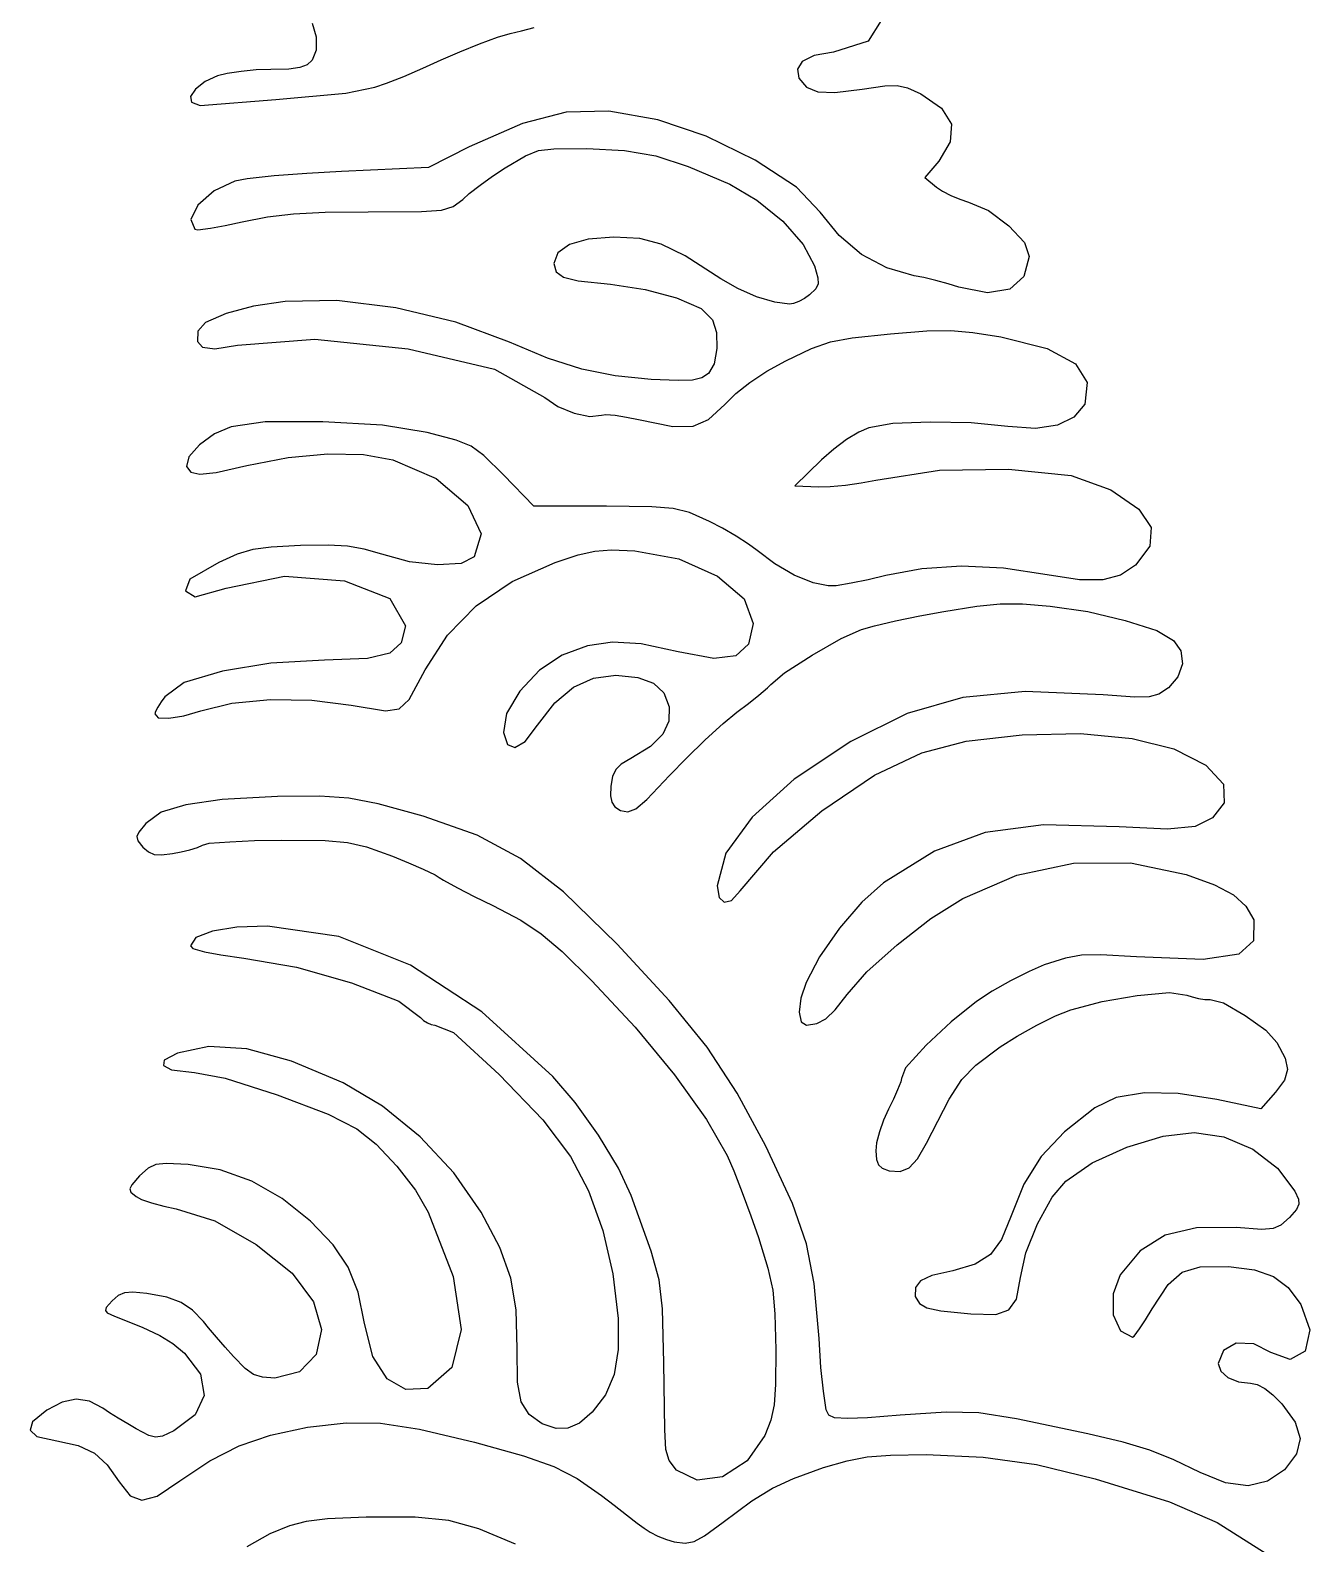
# Model space of a CAD drawing. Extents: x -744 to 286, y -828 to 175.
# Drawn here: x 34.9 to 285.1, y -355.1 to -59.1 of the extents above; entities that cross this region are included whole.
import ezdxf

# ---------------------------------------------------------------- set-up
doc = ezdxf.new("R2010")
doc.units = 0
doc.layers.get('0').update_dxf_attribs({"linetype": 'CONTINUOUS'})

msp = doc.modelspace()

# ---------------------------------------------------------------- linework, layer by layer
for p, q in [((90.03, -57.72), (90.79, -60.41)), ((130.96, -59.22), (133.46, -58.59)), ((201.32, -57.22), (198.73, -61.29)), ((90.79, -60.41), (90.82, -63.03)), ((118.87, -63.32), (122.73, -61.77)), ((122.73, -61.77), (126.26, -60.48)), ((126.26, -60.48), (128.75, -59.76)), ((128.75, -59.76), (130.96, -59.22)), ((198.73, -61.29), (191.95, -63.4)), ((90.03, -64.99), (89.02, -65.88)), ((90.82, -63.03), (90.03, -64.99)), ((111.67, -66.55), (115.25, -64.93)), ((115.25, -64.93), (118.87, -63.32)), ((188.2, -64.09), (185.85, -65.21)), ((191.95, -63.4), (188.2, -64.09)), ((73.4, -67.58), (71.53, -68.07)), ((76.1, -67.17), (73.4, -67.58)), ((79.09, -66.89), (76.1, -67.17)), ((81.94, -66.8), (79.09, -66.89)), ((85.44, -66.72), (81.94, -66.8)), ((87.6, -66.43), (85.44, -66.72)), ((89.02, -65.88), (87.6, -66.43)), ((107.93, -68.14), (111.67, -66.55)), ((185.85, -65.21), (184.91, -66.72)), ((184.91, -66.72), (185.17, -68.52)), ((67.18, -70.65), (66.22, -72.1)), ((69.09, -69.18), (67.18, -70.65)), ((71.53, -68.07), (69.09, -69.18)), ((96.58, -71.42), (102.25, -70.28)), ((102.25, -70.28), (104.55, -69.49)), ((104.55, -69.49), (107.93, -68.14)), ((185.17, -68.52), (186.73, -70.28)), ((186.73, -70.28), (188.92, -71.19)), ((192.25, -71.31), (197.59, -70.64)), ((197.59, -70.64), (202.01, -70.01)), ((202.01, -70.01), (204.42, -69.96)), ((204.42, -69.96), (206.43, -70.41)), ((206.43, -70.41), (209.05, -71.57)), ((66.22, -72.1), (66.44, -73.19)), ((66.44, -73.19), (68.12, -73.82)), ((68.12, -73.82), (82.89, -72.67)), ((82.89, -72.67), (96.58, -71.42)), ((188.92, -71.19), (192.25, -71.31)), ((209.05, -71.57), (213.11, -74.34)), ((139.69, -75.12), (131.15, -77.33)), ((148.01, -74.94), (139.69, -75.12)), ((157.64, -76.65), (148.01, -74.94)), ((167.07, -79.81), (157.64, -76.65)), ((213.11, -74.34), (215.03, -77.46)), ((131.15, -77.33), (120.75, -81.93)), ((176.63, -84.5), (167.07, -79.81)), ((215.03, -77.46), (214.83, -80.92)), ((120.75, -81.93), (112.75, -85.99)), ((131.71, -83.66), (134.26, -82.67)), ((134.26, -82.67), (137.27, -82.29)), ((137.27, -82.29), (143.75, -82.26)), ((143.75, -82.26), (151.11, -82.64)), ((151.11, -82.64), (157.23, -83.7)), ((214.83, -80.92), (212.56, -84.73)), ((127.75, -86.03), (131.71, -83.66)), ((157.23, -83.7), (163.57, -85.74)), ((163.57, -85.74), (171.73, -89.25)), ((184.75, -89.79), (176.63, -84.5)), ((212.56, -84.73), (209.86, -87.93)), ((74.88, -88.66), (70.86, -90.52)), ((77.28, -88.16), (74.88, -88.66)), ((82.61, -87.61), (77.28, -88.16)), ((88.96, -87.11), (82.61, -87.61)), ((95.75, -86.74), (88.96, -87.11)), ((112.75, -85.99), (95.75, -86.74)), ((122.85, -89.44), (125.29, -87.67)), ((125.29, -87.67), (127.75, -86.03)), ((209.86, -87.93), (212.15, -89.79)), ((70.86, -90.52), (67.65, -93.35)), ((119.49, -92.25), (120.75, -91.08)), ((120.75, -91.08), (122.85, -89.44)), ((171.73, -89.25), (177.01, -92.32)), ((189.39, -94.67), (184.75, -89.79)), ((212.15, -89.79), (213.31, -90.58)), ((213.31, -90.58), (214.93, -91.42)), ((214.93, -91.42), (216.72, -92.17)), ((67.65, -93.35), (66.26, -96.14)), ((92.58, -94.73), (100.99, -94.63)), ((100.99, -94.63), (111.37, -94.57)), ((111.37, -94.57), (115.33, -94.3)), ((115.33, -94.3), (117.62, -93.62)), ((117.62, -93.62), (119.49, -92.25)), ((177.01, -92.32), (182.04, -96.49)), ((193.12, -99.29), (189.39, -94.67)), ((216.72, -92.17), (218.4, -92.72)), ((218.4, -92.72), (222.31, -94.39)), ((222.31, -94.39), (226.27, -97.34)), ((66.26, -96.14), (67.05, -98.05)), ((70.1, -97.83), (73.01, -97.31)), ((73.01, -97.31), (76.3, -96.59)), ((76.3, -96.59), (81.27, -95.64)), ((81.27, -95.64), (86.39, -95.05)), ((86.39, -95.05), (92.58, -94.73)), ((182.04, -96.49), (186.07, -101.03)), ((226.27, -97.34), (229.34, -100.66)), ((67.05, -98.05), (67.66, -98.18)), ((67.66, -98.18), (70.1, -97.83)), ((144.02, -99.98), (140.33, -101.04)), ((149.03, -99.57), (144.02, -99.98)), ((154.07, -99.85), (149.03, -99.57)), ((158.27, -100.93), (154.07, -99.85)), ((197.47, -102.95), (193.12, -99.29)), ((138.07, -102.65), (137.25, -104.73)), ((140.33, -101.04), (138.07, -102.65)), ((162.95, -103.24), (158.27, -100.93)), ((169.97, -107.73), (162.95, -103.24)), ((186.07, -101.03), (188.25, -105.17)), ((202.38, -105.57), (197.47, -102.95)), ((230.25, -103.36), (229.24, -107.26)), ((229.34, -100.66), (230.25, -103.36)), ((137.25, -104.73), (137.77, -106.37)), ((137.77, -106.37), (139.15, -107.42)), ((188.25, -105.17), (188.94, -107.51)), ((207.75, -107.12), (202.38, -105.57)), ((139.15, -107.42), (142.02, -108.11)), ((142.02, -108.11), (148.39, -108.79)), ((148.39, -108.79), (155.17, -109.79)), ((173.24, -109.63), (169.97, -107.73)), ((188.99, -108.73), (188.53, -109.68)), ((188.94, -107.51), (188.99, -108.73)), ((209.62, -107.5), (207.75, -107.12)), ((211.97, -108.07), (209.62, -107.5)), ((214.39, -108.72), (211.97, -108.07)), ((216.5, -109.36), (214.39, -108.72)), ((222.12, -110.48), (216.5, -109.36)), ((229.24, -107.26), (226.5, -109.74)), ((84.75, -112.14), (78.57, -113.09)), ((94.82, -111.94), (84.75, -112.14)), ((106.41, -113.39), (94.82, -111.94)), ((155.17, -109.79), (161.3, -111.47)), ((161.3, -111.47), (166.07, -113.55)), ((176.94, -111.22), (173.24, -109.63)), ((180.52, -112.32), (176.94, -111.22)), ((183.39, -112.67), (180.52, -112.32)), ((185.21, -112.14), (184.18, -112.55)), ((186.3, -111.55), (185.21, -112.14)), ((187.28, -110.85), (186.3, -111.55)), ((188.53, -109.68), (187.28, -110.85)), ((226.5, -109.74), (222.12, -110.48)), ((73.19, -114.54), (69.13, -116.24)), ((78.57, -113.09), (73.19, -114.54)), ((118.12, -116.2), (106.41, -113.39)), ((166.07, -113.55), (168.29, -115.75)), ((184.18, -112.55), (183.39, -112.67)), ((67.66, -117.95), (67.56, -119.96)), ((69.13, -116.24), (67.66, -117.95)), ((128.58, -120.14), (118.12, -116.2)), ((168.29, -115.75), (169.09, -118.22)), ((169.09, -118.22), (169.19, -121.36)), ((203.11, -118.47), (210.21, -117.93)), ((210.21, -117.93), (214.93, -117.85)), ((214.93, -117.85), (219.24, -118.2)), ((219.24, -118.2), (224.73, -119.09)), ((67.56, -119.96), (68.57, -121.11)), ((68.57, -121.11), (70.98, -121.4)), ((70.98, -121.4), (75.38, -120.73)), ((75.38, -120.73), (90.53, -119.53)), ((90.53, -119.53), (108.79, -121.39)), ((136.07, -123.26), (128.58, -120.14)), ((187.7, -121.34), (191.4, -120.06)), ((191.4, -120.06), (195.65, -119.26)), ((195.65, -119.26), (203.11, -118.47)), ((224.73, -119.09), (233.78, -121.37)), ((108.79, -121.39), (125.65, -125.38)), ((142.75, -125.39), (136.07, -123.26)), ((169.19, -121.36), (168.67, -124.33)), ((178.93, -125.81), (182.64, -123.75)), ((182.64, -123.75), (187.7, -121.34)), ((233.78, -121.37), (239.32, -124.33)), ((125.65, -125.38), (135.5, -130.91)), ((149.29, -126.73), (142.75, -125.39)), ((156.31, -127.43), (149.29, -126.73)), ((166.23, -127.09), (164.43, -127.52)), ((167.56, -126.23), (166.23, -127.09)), ((168.67, -124.33), (167.56, -126.23)), ((175.63, -127.97), (178.93, -125.81)), ((239.32, -124.33), (241.6, -127.98)), ((161.57, -127.63), (156.31, -127.43)), ((164.43, -127.52), (161.57, -127.63)), ((170.71, -132.29), (172.85, -130.16)), ((172.85, -130.16), (175.63, -127.97)), ((241.6, -127.98), (241.11, -132.22)), ((135.5, -130.91), (138.09, -132.71)), ((138.09, -132.71), (141.24, -134.03)), ((167.53, -135.25), (170.71, -132.29)), ((241.11, -132.22), (239.02, -134.75)), ((80.85, -135.67), (74.14, -136.69)), ((92.11, -135.67), (80.85, -135.67)), ((103.76, -136.37), (92.11, -135.67)), ((141.24, -134.03), (144.31, -134.67)), ((144.31, -134.67), (146.58, -134.38)), ((146.58, -134.38), (147.43, -134.25)), ((147.43, -134.25), (149.27, -134.42)), ((149.27, -134.42), (151.48, -134.76)), ((151.48, -134.76), (153.84, -135.25)), ((153.84, -135.25), (160.56, -136.58)), ((164.51, -136.55), (167.53, -135.25)), ((203.57, -136.04), (198.92, -136.89)), ((210.92, -135.74), (203.57, -136.04)), ((218.91, -135.92), (210.92, -135.74)), ((226.05, -136.63), (218.91, -135.92)), ((239.02, -134.75), (235.8, -136.36)), ((70.92, -138.03), (67.95, -140.16)), ((74.14, -136.69), (70.92, -138.03)), ((112.52, -137.79), (103.76, -136.37)), ((118.19, -139.25), (112.52, -137.79)), ((160.56, -136.58), (164.51, -136.55)), ((196.91, -137.72), (194.54, -139.16)), ((198.92, -136.89), (196.91, -137.72)), ((231.46, -137), (226.05, -136.63)), ((235.8, -136.36), (231.46, -137)), ((67.95, -140.16), (65.87, -142.51)), ((85.33, -142.65), (93.08, -141.94)), ((93.08, -141.94), (100.06, -142.09)), ((121.12, -140.45), (118.19, -139.25)), ((123.62, -142.27), (121.12, -140.45)), ((192.04, -141.01), (189.65, -143.15)), ((194.54, -139.16), (192.04, -141.01)), ((65.87, -142.51), (65.46, -144.44)), ((65.46, -144.44), (66.31, -145.55)), ((71.22, -145.58), (77.25, -144.22)), ((77.25, -144.22), (85.33, -142.65)), ((100.06, -142.09), (105.79, -143.14)), ((105.79, -143.14), (114.24, -146.77)), ((127.45, -146.04), (123.62, -142.27)), ((189.65, -143.15), (184.45, -148.18)), ((212.69, -145.17), (226.22, -144.92)), ((226.22, -144.92), (238.44, -146.16)), ((66.31, -145.55), (68.05, -145.94)), ((68.05, -145.94), (71.22, -145.58)), ((114.24, -146.77), (120.49, -152.04)), ((133.36, -152.17), (127.45, -146.04)), ((194.3, -148.07), (197.42, -147.63)), ((197.42, -147.63), (200.25, -147.08)), ((200.25, -147.08), (212.69, -145.17)), ((238.44, -146.16), (246.25, -148.96)), ((184.45, -148.18), (189.1, -148.38)), ((189.1, -148.38), (191.34, -148.35)), ((191.34, -148.35), (194.3, -148.07)), ((246.25, -148.96), (251.67, -152.77)), ((120.49, -152.04), (123.09, -157.56)), ((147.56, -152.2), (133.36, -152.17)), ((156.46, -152.29), (147.56, -152.2)), ((160.61, -152.63), (156.46, -152.29)), ((163.79, -153.45), (160.61, -152.63)), ((167.75, -155.16), (163.79, -153.45)), ((251.67, -152.77), (254.1, -156.38)), ((170.29, -156.49), (167.75, -155.16)), ((172.95, -158.06), (170.29, -156.49)), ((254.1, -156.38), (253.84, -159.98)), ((93.16, -159.79), (87.73, -159.87)), ((96.95, -160), (93.16, -159.79)), ((123.09, -157.56), (121.68, -162.1)), ((175.36, -159.61), (172.95, -158.06)), ((177.03, -160.88), (175.36, -159.61)), ((75.36, -161.57), (71.73, -163.19)), ((78.4, -160.67), (75.36, -161.57)), ((82, -160.17), (78.4, -160.67)), ((87.73, -159.87), (82, -160.17)), ((100.18, -160.57), (96.95, -160)), ((103.66, -161.6), (100.18, -160.57)), ((109.05, -163.05), (103.66, -161.6)), ((121.68, -162.1), (119.14, -163.37)), ((137.52, -163.18), (142.07, -161.68)), ((142.07, -161.68), (145.3, -160.96)), ((145.3, -160.96), (148.55, -160.75)), ((148.55, -160.75), (153.11, -160.93)), ((153.11, -160.93), (161.72, -162.48)), ((161.72, -162.48), (169.27, -165.85)), ((180.49, -163.47), (177.03, -160.88)), ((253.84, -159.98), (251.03, -163.73)), ((71.73, -163.19), (66.07, -166.45)), ((114.51, -163.64), (109.05, -163.05)), ((119.14, -163.37), (114.51, -163.64)), ((129.1, -166.93), (137.52, -163.18)), ((184.31, -165.65), (180.49, -163.47)), ((187.98, -167.2), (184.31, -165.65)), ((209.28, -164.41), (202.24, -165.73)), ((217.01, -163.94), (209.28, -164.41)), ((225.23, -164.33), (217.01, -163.94)), ((233.75, -165.59), (225.23, -164.33)), ((240.11, -166.56), (233.75, -165.59)), ((248.09, -165.65), (244.63, -166.57)), ((251.03, -163.73), (248.09, -165.65)), ((66.07, -166.45), (65.23, -168.76)), ((67.14, -169.9), (73.21, -168.19)), ((73.21, -168.19), (84.6, -165.89)), ((84.6, -165.89), (96.34, -166.76)), ((96.34, -166.76), (105.22, -170.25)), ((122.1, -171.64), (129.1, -166.93)), ((169.27, -165.85), (174.48, -170.32)), ((190.92, -167.79), (187.98, -167.2)), ((192.52, -167.73), (190.92, -167.79)), ((195.41, -167.26), (192.52, -167.73)), ((198.78, -166.57), (195.41, -167.26)), ((202.24, -165.73), (198.78, -166.57)), ((244.63, -166.57), (240.11, -166.56)), ((65.23, -168.76), (67.14, -169.9)), ((105.22, -170.25), (108.25, -175.61)), ((174.48, -170.32), (176.24, -175.12)), ((219.99, -171.74), (224.61, -171.31)), ((224.61, -171.31), (228.94, -171.31)), ((228.94, -171.31), (234.37, -171.73)), ((116.47, -177.38), (122.1, -171.64)), ((204.14, -174.61), (208.86, -173.62)), ((208.86, -173.62), (213.57, -172.75)), ((213.57, -172.75), (219.99, -171.74)), ((234.37, -171.73), (241.75, -172.81)), ((241.75, -172.81), (249.04, -174.52)), ((249.04, -174.52), (255.23, -176.52)), ((108.25, -175.61), (107.43, -178.88)), ((112.11, -184.17), (116.47, -177.38)), ((176.24, -175.12), (175.34, -179.16)), ((193.51, -178.04), (197.48, -176.32)), ((197.48, -176.32), (200.02, -175.58)), ((200.02, -175.58), (204.14, -174.61)), ((255.23, -176.52), (258.5, -178.46)), ((107.43, -178.88), (105.2, -180.9)), ((143.84, -179.47), (138.92, -181.31)), ((148.76, -178.75), (143.84, -179.47)), ((154.39, -179.13), (148.76, -178.75)), ((161.62, -180.64), (154.39, -179.13)), ((175.34, -179.16), (172.9, -181.43)), ((187.83, -181.29), (193.51, -178.04)), ((258.5, -178.46), (259.9, -180.49)), ((259.9, -180.49), (260.21, -183.01)), ((81.96, -182.87), (72.5, -184.44)), ((92.4, -182.28), (81.96, -182.87)), ((100.81, -181.94), (92.4, -182.28)), ((105.2, -180.9), (100.81, -181.94)), ((138.92, -181.31), (134.48, -184.24)), ((168.55, -181.95), (161.62, -180.64)), ((172.9, -181.43), (168.55, -181.95)), ((182.39, -184.76), (187.83, -181.29)), ((260.21, -183.01), (259.36, -185.57)), ((72.5, -184.44), (64.99, -186.69)), ((108.98, -189.98), (112.11, -184.17)), ((134.48, -184.24), (130.62, -188.34)), ((141.1, -187.57), (145.07, -185.81)), ((145.07, -185.81), (149.42, -185.25)), ((149.42, -185.25), (153.73, -185.65)), ((153.73, -185.65), (156.79, -186.78)), ((179.75, -187.06), (182.39, -184.76)), ((259.36, -185.57), (257.5, -187.71)), ((64.99, -186.69), (61.22, -189.44)), ((130.62, -188.34), (128.01, -192.73)), ((137.46, -190.61), (141.1, -187.57)), ((156.79, -186.78), (158.78, -188.68)), ((158.78, -188.68), (159.86, -191.39)), ((175.33, -190.75), (177.38, -189.11)), ((177.38, -189.11), (179.08, -187.71)), ((179.08, -187.71), (179.75, -187.06)), ((229.5, -188.43), (217.29, -189.6)), ((244.75, -189.04), (229.5, -188.43)), ((250.93, -189.51), (244.75, -189.04)), ((255.58, -188.92), (253.7, -189.46)), ((257.5, -187.71), (255.58, -188.92)), ((59.37, -192.33), (59.25, -192.81)), ((59.83, -191.46), (59.37, -192.33)), ((60.47, -190.46), (59.83, -191.46)), ((61.22, -189.44), (60.47, -190.46)), ((64.92, -193.16), (68.27, -192.17)), ((68.27, -192.17), (74.32, -190.68)), ((74.32, -190.68), (81.86, -189.99)), ((81.86, -189.99), (89.94, -190.13)), ((89.94, -190.13), (97.66, -191.12)), ((97.66, -191.12), (104.38, -192.21)), ((104.38, -192.21), (107.03, -191.79)), ((107.03, -191.79), (108.98, -189.98)), ((134.09, -194.97), (137.46, -190.61)), ((159.86, -191.39), (159.8, -194.21)), ((173.08, -192.48), (175.33, -190.75)), ((217.29, -189.6), (206.42, -192.75)), ((253.7, -189.46), (250.93, -189.51)), ((59.25, -192.81), (59.88, -193.54)), ((59.88, -193.54), (61.99, -193.61)), ((61.99, -193.61), (64.92, -193.16)), ((128.01, -192.73), (127.44, -196.45)), ((131.67, -198.18), (134.09, -194.97)), ((159.8, -194.21), (158.62, -196.77)), ((166.88, -197.88), (170.39, -194.69)), ((170.39, -194.69), (173.08, -192.48)), ((206.42, -192.75), (195.38, -198.2)), ((127.44, -196.45), (128.23, -198.75)), ((129.67, -199.37), (131.67, -198.18)), ((158.62, -196.77), (156.18, -199.16)), ((163.21, -201.43), (166.88, -197.88)), ((195.38, -198.2), (184.3, -205.59)), ((209.25, -200.39), (217.93, -198.15)), ((217.93, -198.15), (228.88, -196.87)), ((228.88, -196.87), (240.29, -196.65)), ((240.29, -196.65), (250.41, -197.61)), ((250.41, -197.61), (258.57, -199.65)), ((128.23, -198.75), (129.67, -199.37)), ((156.18, -199.16), (152.34, -201.5)), ((200.03, -204.75), (209.25, -200.39)), ((258.57, -199.65), (264.81, -202.81)), ((149.38, -203.69), (148.77, -205.01)), ((150.46, -202.63), (149.38, -203.69)), ((152.34, -201.5), (150.46, -202.63)), ((159.92, -204.82), (163.21, -201.43)), ((264.81, -202.81), (268.23, -206.52)), ((148.45, -206.95), (148.39, -208.81)), ((148.77, -205.01), (148.45, -206.95)), ((155.44, -209.52), (159.92, -204.82)), ((184.3, -205.59), (176.09, -212.97)), ((189.71, -211.74), (200.03, -204.75)), ((268.23, -206.52), (268.41, -210.22)), ((72.44, -209.56), (65.31, -210.55)), ((83.23, -208.98), (72.44, -209.56)), ((91.54, -208.87), (83.23, -208.98)), ((97.17, -209.26), (91.54, -208.87)), ((102.9, -210.37), (97.17, -209.26)), ((148.39, -208.81), (148.64, -210.04)), ((148.64, -210.04), (149.24, -210.94)), ((153.29, -211.37), (155.44, -209.52)), ((60.5, -212.04), (57.45, -214.26)), ((65.31, -210.55), (60.5, -212.04)), ((111.75, -212.77), (102.9, -210.37)), ((122.26, -216.5), (111.75, -212.77)), ((149.24, -210.94), (150.29, -211.69)), ((150.29, -211.69), (151.77, -211.97)), ((151.77, -211.97), (153.29, -211.37)), ((176.09, -212.97), (170.93, -220.03)), ((180.25, -219.79), (189.71, -211.74)), ((268.41, -210.22), (266.13, -213.15)), ((56.08, -215.94), (55.72, -216.8)), ((57.45, -214.26), (56.08, -215.94)), ((221.65, -216), (211.74, -219.64)), ((233.08, -214.52), (221.65, -216)), ((247.87, -214.88), (233.08, -214.52)), ((257.3, -215.34), (247.87, -214.88)), ((262.74, -214.79), (257.3, -215.34)), ((266.13, -213.15), (262.74, -214.79)), ((55.72, -216.8), (55.92, -217.61)), ((55.92, -217.61), (56.91, -218.84)), ((56.91, -218.84), (57.99, -219.79)), ((66.1, -219.36), (67.61, -218.9)), ((67.61, -218.9), (68.58, -218.48)), ((68.58, -218.48), (69.88, -218.1)), ((69.88, -218.1), (73.89, -217.79)), ((73.89, -217.79), (78.72, -217.58)), ((78.72, -217.58), (84.08, -217.5)), ((84.08, -217.5), (92.55, -217.58)), ((92.55, -217.58), (96.94, -217.93)), ((96.94, -217.93), (100.63, -218.8)), ((100.63, -218.8), (105.72, -220.64)), ((130.76, -221.06), (122.26, -216.5)), ((57.99, -219.79), (59.11, -220.27)), ((59.11, -220.27), (60.54, -220.37)), ((60.54, -220.37), (62.71, -220.11)), ((62.71, -220.11), (64.39, -219.78)), ((64.39, -219.78), (66.1, -219.36)), ((105.72, -220.64), (108.86, -221.92)), ((108.86, -221.92), (111.7, -223.15)), ((139.18, -227.62), (130.76, -221.06)), ((170.93, -220.03), (169.25, -226.41)), ((173.7, -227.42), (180.25, -219.79)), ((211.74, -219.64), (201.75, -225.85)), ((238.89, -221.96), (250.08, -221.92)), ((250.08, -221.92), (260.95, -224.19)), ((111.7, -223.15), (114.04, -224.24)), ((114.04, -224.24), (114.87, -224.77)), ((114.87, -224.77), (115.71, -225.34)), ((217.28, -228.89), (227.81, -224.32)), ((227.81, -224.32), (238.89, -221.96)), ((260.95, -224.19), (266.53, -226.22)), ((115.71, -225.34), (118.44, -226.79)), ((118.44, -226.79), (121.72, -228.48)), ((149.68, -237.83), (139.18, -227.62)), ((169.25, -226.41), (169.59, -228.68)), ((172.05, -229.27), (173.7, -227.42)), ((201.75, -225.85), (197.55, -229.59)), ((266.53, -226.22), (270.21, -228.17)), ((121.72, -228.48), (125.38, -230.29)), ((125.38, -230.29), (130.83, -233.16)), ((169.59, -228.68), (170.6, -229.64)), ((170.6, -229.64), (172.05, -229.27)), ((197.55, -229.59), (193.14, -234.72)), ((211.04, -232.83), (217.28, -228.89)), ((270.21, -228.17), (272.64, -230.36)), ((272.64, -230.36), (274.21, -233.07)), ((130.83, -233.16), (134.83, -235.8)), ((204.41, -237.92), (211.04, -232.83)), ((274.21, -233.07), (274.14, -237.17)), ((67.23, -236.52), (66.25, -238.12)), ((70.51, -235.29), (67.23, -236.52)), ((75.3, -234.49), (70.51, -235.29)), ((81.25, -234.31), (75.3, -234.49)), ((95.2, -236.33), (81.25, -234.31)), ((109.23, -241.91), (95.2, -236.33)), ((134.83, -235.8), (138.88, -239.25)), ((193.14, -234.72), (189.25, -240.27)), ((66.25, -238.12), (66.68, -238.7)), ((66.68, -238.7), (68.93, -239.32)), ((68.93, -239.32), (72.16, -239.93)), ((138.88, -239.25), (144.73, -245)), ((159.87, -248.84), (149.68, -237.83)), ((198.51, -243.21), (204.41, -237.92)), ((274.14, -237.17), (271.26, -239.79)), ((72.16, -239.93), (76.67, -240.53)), ((76.67, -240.53), (86.95, -242.32)), ((86.95, -242.32), (97.7, -245.38)), ((123.22, -251.04), (109.23, -241.91)), ((189.25, -240.27), (186.63, -245.31)), ((233.21, -241.88), (230.23, -243.14)), ((237.35, -240.55), (233.21, -241.88)), ((240.5, -239.97), (237.35, -240.55)), ((244.26, -239.89), (240.5, -239.97)), ((251.25, -240.29), (244.26, -239.89)), ((264.3, -240.82), (251.25, -240.29)), ((271.26, -239.79), (264.3, -240.82)), ((97.7, -245.38), (106.96, -248.94)), ((144.73, -245), (153.17, -254.08)), ((186.63, -245.31), (185.62, -248.38)), ((194.65, -247.68), (198.51, -243.21)), ((226.63, -244.97), (223.02, -247.04)), ((230.23, -243.14), (226.63, -244.97)), ((185.62, -248.38), (185.29, -251.11)), ((192.33, -250.68), (194.65, -247.68)), ((223.02, -247.04), (219.98, -249.05)), ((244.51, -249.01), (251.4, -247.85)), ((251.4, -247.85), (257.68, -247.3)), ((257.68, -247.3), (261.07, -247.82)), ((261.07, -247.82), (262.12, -248.15)), ((262.12, -248.15), (263.37, -248.42)), ((263.37, -248.42), (264.61, -248.61)), ((106.96, -248.94), (111.21, -252.13)), ((137.08, -263.67), (123.22, -251.04)), ((167.25, -257.98), (159.87, -248.84)), ((185.29, -251.11), (185.66, -252.99)), ((190.48, -252.44), (192.33, -250.68)), ((219.98, -249.05), (214.99, -252.98)), ((235.43, -251.85), (238.39, -250.68)), ((238.39, -250.68), (244.51, -249.01)), ((264.61, -248.61), (265.65, -248.67)), ((265.65, -248.67), (268.27, -249.31)), ((268.27, -249.31), (272.51, -251.77)), ((111.21, -252.13), (111.81, -252.72)), ((111.81, -252.72), (112.56, -253.22)), ((112.56, -253.22), (113.32, -253.56)), ((113.32, -253.56), (113.98, -253.67)), ((113.98, -253.67), (117.69, -255.08)), ((153.17, -254.08), (160.86, -263.4)), ((185.66, -252.99), (186.67, -253.67)), ((186.67, -253.67), (188.7, -253.36)), ((188.7, -253.36), (190.48, -252.44)), ((214.99, -252.98), (210.1, -257.58)), ((227.92, -255.79), (231.72, -253.67)), ((231.72, -253.67), (235.43, -251.85)), ((272.51, -251.77), (276.56, -254.66)), ((117.69, -255.08), (126.57, -263.29)), ((224.61, -257.9), (227.92, -255.79)), ((276.56, -254.66), (278.72, -257.06)), ((278.72, -257.06), (280.32, -260.08)), ((63.65, -259.15), (61.07, -260.51)), ((69.79, -257.8), (63.65, -259.15)), ((77.22, -258.31), (69.79, -257.8)), ((85.96, -260.67), (77.22, -258.31)), ((173.16, -266.94), (167.25, -257.98)), ((210.1, -257.58), (206.04, -261.97)), ((219.82, -261.46), (224.61, -257.9)), ((280.32, -260.08), (280.77, -262.32)), ((61.07, -260.51), (60.93, -261.55)), ((60.93, -261.55), (62.48, -262.39)), ((62.48, -262.39), (66.99, -262.89)), ((66.99, -262.89), (72.98, -264.02)), ((96.09, -264.95), (85.96, -260.67)), ((126.57, -263.29), (135.13, -272.16)), ((206.04, -261.97), (205.25, -264.07)), ((217.08, -264.26), (219.82, -261.46)), ((280.77, -262.32), (280.18, -264.39)), ((72.98, -264.02), (83.14, -267.3)), ((103.79, -269.49), (96.09, -264.95)), ((141.48, -268.78), (137.08, -263.67)), ((160.86, -263.4), (167.14, -272.11)), ((204.51, -266.29), (203.71, -268.13)), ((205.13, -264.74), (204.51, -266.29)), ((205.25, -264.07), (205.13, -264.74)), ((214.61, -268.11), (217.08, -264.26)), ((280.18, -264.39), (278.46, -266.77)), ((83.14, -267.3), (93.15, -271.04)), ((146, -275.15), (141.48, -268.78)), ((178.73, -277.29), (173.16, -266.94)), ((203.71, -268.13), (202.75, -270.09)), ((210.16, -276.75), (214.61, -268.11)), ((247.3, -267.83), (243.1, -269.8)), ((252.78, -266.91), (247.3, -267.83)), ((259.38, -267.02), (252.78, -266.91)), ((266.97, -268.19), (259.38, -267.02)), ((275.58, -270), (266.97, -268.19)), ((278.46, -266.77), (275.58, -270)), ((93.15, -271.04), (98.75, -273.95)), ((111.16, -275.48), (103.79, -269.49)), ((135.13, -272.16), (140.55, -279.35)), ((167.14, -272.11), (171.16, -279.17)), ((201.79, -272.21), (200.99, -274.51)), ((202.75, -270.09), (201.79, -272.21)), ((243.1, -269.8), (237.16, -274.51)), ((98.75, -273.95), (102.52, -276.93)), ((149.93, -281.61), (146, -275.15)), ((200.99, -274.51), (200.42, -276.66)), ((237.16, -274.51), (232.62, -279.37)), ((256.45, -275.37), (262.55, -274.67)), ((262.55, -274.67), (268.33, -275.5)), ((102.52, -276.93), (106.58, -281.2)), ((117.73, -282.54), (111.16, -275.48)), ((183.93, -288.55), (178.73, -277.29)), ((200.42, -276.66), (200.25, -278.24)), ((208.4, -279.82), (210.16, -276.75)), ((242.6, -280.6), (249.38, -277.52)), ((249.38, -277.52), (256.45, -275.37)), ((268.33, -275.5), (273.98, -277.93)), ((273.98, -277.93), (278.83, -281.61)), ((59.42, -280.93), (57.93, -281.63)), ((61.47, -280.72), (59.42, -280.93)), ((65.75, -280.92), (61.47, -280.72)), ((72.03, -281.93), (65.75, -280.92)), ((140.55, -279.35), (144.06, -286.06)), ((171.16, -279.17), (172.48, -282.17)), ((200.25, -278.24), (200.37, -279.93)), ((200.37, -279.93), (200.76, -280.96)), ((200.76, -280.96), (201.52, -281.63)), ((206.77, -281.54), (208.4, -279.82)), ((232.62, -279.37), (229.22, -284.74)), ((237.4, -284.16), (242.6, -280.6)), ((56.25, -283.15), (54.74, -284.85)), ((57.93, -281.63), (56.25, -283.15)), ((78.21, -284.15), (72.03, -281.93)), ((106.58, -281.2), (110.23, -285.9)), ((123.08, -290.22), (117.73, -282.54)), ((152.41, -286.96), (149.93, -281.61)), ((172.48, -282.17), (174.14, -286.35)), ((201.52, -281.63), (202.85, -282.11)), ((202.85, -282.11), (204.99, -282.24)), ((204.99, -282.24), (206.77, -281.54)), ((278.83, -281.61), (282.22, -286.11)), ((54.74, -284.85), (54.37, -285.64)), ((54.37, -285.64), (54.57, -286.3)), ((54.57, -286.3), (55.56, -287.16)), ((84.14, -287.52), (78.21, -284.15)), ((110.23, -285.9), (112.73, -290.21)), ((144.06, -286.06), (146.85, -293.82)), ((156.34, -297.82), (152.41, -286.96)), ((174.14, -286.35), (175.84, -290.91)), ((229.22, -284.74), (226.7, -290.92)), ((234.72, -287.31), (237.4, -284.16)), ((282.22, -286.11), (282.91, -287.66)), ((55.56, -287.16), (56.64, -287.74)), ((56.64, -287.74), (58.62, -288.41)), ((58.62, -288.41), (60.97, -289.04)), ((60.97, -289.04), (63.42, -289.55)), ((63.42, -289.55), (70.95, -291.92)), ((89.68, -291.96), (84.14, -287.52)), ((186.7, -296.4), (183.93, -288.55)), ((231.91, -292.52), (234.72, -287.31)), ((282.53, -289.7), (281.17, -291.28)), ((282.99, -288.69), (282.53, -289.7)), ((282.91, -287.66), (282.99, -288.69)), ((70.95, -291.92), (79.07, -296.52)), ((94.1, -296.6), (89.68, -291.96)), ((112.73, -290.21), (117.59, -302.79)), ((126.71, -297.12), (123.08, -290.22)), ((175.84, -290.91), (177.31, -295.17)), ((226.7, -290.92), (224.85, -295.57)), ((229.63, -298.2), (231.91, -292.52)), ((279.5, -292.78), (277.98, -293.44)), ((281.17, -291.28), (279.5, -292.78)), ((146.85, -293.82), (148.82, -302.26)), ((177.31, -295.17), (179.15, -301.19)), ((224.85, -295.57), (222.68, -298.52)), ((256.85, -294.74), (251.99, -297.78)), ((262.99, -293.27), (256.85, -294.74)), ((270.75, -293.25), (262.99, -293.27)), ((275.79, -293.58), (270.75, -293.25)), ((277.98, -293.44), (275.79, -293.58)), ((79.07, -296.52), (86.12, -302.18)), ((97.06, -300.98), (94.1, -296.6)), ((128.87, -303.1), (126.71, -297.12)), ((157.88, -303.47), (156.34, -297.82)), ((188.23, -304.18), (186.7, -296.4)), ((222.68, -298.52), (219.69, -300.41)), ((228.58, -303.01), (229.63, -298.2)), ((251.99, -297.78), (248.07, -302.47)), ((98.99, -305.85), (97.06, -300.98)), ((179.15, -301.19), (180.09, -305.5)), ((215.3, -301.67), (211.24, -302.6)), ((219.69, -300.41), (215.3, -301.67)), ((260.18, -301.93), (263.67, -300.89)), ((263.67, -300.89), (269.22, -300.84)), ((269.22, -300.84), (274.32, -301.48)), ((274.32, -301.48), (278.04, -302.78)), ((86.12, -302.18), (90.3, -307.77)), ((117.59, -302.79), (119.13, -313.19)), ((129.93, -309.32), (128.87, -303.1)), ((148.82, -302.26), (149.85, -311.02)), ((158.53, -309.13), (157.88, -303.47)), ((189.15, -314.95), (188.23, -304.18)), ((209.01, -303.64), (208.02, -304.97)), ((211.24, -302.6), (209.01, -303.64)), ((227.76, -307.22), (228.58, -303.01)), ((248.07, -302.47), (246.65, -306.22)), ((254.28, -309.13), (257.41, -304.35)), ((257.41, -304.35), (260.18, -301.93)), ((278.04, -302.78), (280.92, -304.96)), ((50.87, -307.54), (49.71, -308.89)), ((52.07, -306.49), (50.87, -307.54)), ((53.29, -305.97), (52.07, -306.49)), ((54.92, -305.86), (53.29, -305.97)), ((57.67, -306.14), (54.92, -305.86)), ((61.6, -306.85), (57.67, -306.14)), ((64.41, -307.86), (61.6, -306.85)), ((100.28, -312), (98.99, -305.85)), ((180.09, -305.5), (180.52, -310.08)), ((208.02, -304.97), (207.98, -306.72)), ((207.98, -306.72), (208.78, -308.07)), ((226.3, -309.32), (227.76, -307.22)), ((246.65, -306.22), (246.69, -310.32)), ((280.92, -304.96), (283.39, -308.25)), ((49.71, -308.89), (49.57, -309.45)), ((49.57, -309.45), (49.9, -309.89)), ((49.9, -309.89), (51.38, -310.53)), ((51.38, -310.53), (56.75, -312.71)), ((66.64, -309.36), (64.41, -307.86)), ((68.73, -311.58), (66.64, -309.36)), ((90.3, -307.77), (91.81, -313.15)), ((130.14, -316.97), (129.93, -309.32)), ((158.79, -319.67), (158.53, -309.13)), ((180.52, -310.08), (180.68, -317.17)), ((208.78, -308.07), (210.25, -308.92)), ((210.25, -308.92), (212.99, -309.49)), ((212.99, -309.49), (218.85, -310.08)), ((218.85, -310.08), (223.73, -310.21)), ((223.73, -310.21), (226.3, -309.32)), ((246.69, -310.32), (248.09, -313.45)), ((253.01, -311.26), (254.28, -309.13)), ((283.39, -308.25), (285.13, -313.23)), ((56.75, -312.71), (60.22, -314.36)), ((69.76, -312.87), (68.73, -311.58)), ((71.29, -314.66), (69.76, -312.87)), ((91.81, -313.15), (90.82, -318.04)), ((101.91, -318.42), (100.28, -312)), ((119.13, -313.19), (117.36, -320.62)), ((149.85, -311.02), (149.87, -317.06)), ((248.09, -313.45), (250.43, -314.66)), ((250.81, -314.47), (251.84, -313.04)), ((251.84, -313.04), (253.01, -311.26)), ((285.13, -313.23), (284.25, -317.4)), ((60.22, -314.36), (62.77, -315.93)), ((62.77, -315.93), (65.05, -317.78)), ((72.99, -316.61), (71.29, -314.66)), ((74.62, -318.42), (72.99, -316.61)), ((189.53, -320.57), (189.15, -314.95)), ((250.43, -314.66), (250.81, -314.47)), ((270.76, -315.84), (268.24, -317.29)), ((274.2, -315.97), (270.76, -315.84)), ((277.53, -317.68), (274.2, -315.97)), ((65.05, -317.78), (68.2, -321.93)), ((76.92, -320.76), (74.62, -318.42)), ((90.82, -318.04), (87.55, -321.43)), ((104.67, -322.82), (101.91, -318.42)), ((130.2, -323.45), (130.14, -316.97)), ((149.87, -317.06), (149.07, -321.94)), ((180.68, -317.17), (180.64, -323.91)), ((268.24, -317.29), (267.25, -319.84)), ((281.31, -319.01), (277.53, -317.68)), ((284.25, -317.4), (281.31, -319.01)), ((68.2, -321.93), (68.92, -326.08)), ((78.56, -321.94), (76.92, -320.76)), ((80.28, -322.5), (78.56, -321.94)), ((82.71, -322.67), (80.28, -322.5)), ((87.55, -321.43), (82.71, -322.67)), ((117.36, -320.62), (112.62, -324.72)), ((149.07, -321.94), (147.38, -325.95)), ((158.96, -332.8), (158.79, -319.67)), ((190.02, -325.21), (189.53, -320.57)), ((267.25, -319.84), (267.74, -321.29)), ((267.74, -321.29), (269.12, -322.54)), ((269.12, -322.54), (271.17, -323.39)), ((108.35, -324.9), (104.67, -322.82)), ((112.62, -324.72), (108.35, -324.9)), ((130.91, -327.31), (130.2, -323.45)), ((180.64, -323.91), (180.35, -327.88)), ((190.55, -328.88), (190.02, -325.21)), ((271.17, -323.39), (273.57, -323.67)), ((273.57, -323.67), (274.85, -323.93)), ((274.85, -323.93), (276.32, -324.7)), ((276.32, -324.7), (277.93, -325.96)), ((41.13, -327.37), (38.15, -328.96)), ((43.85, -326.78), (41.13, -327.37)), ((46.47, -327.19), (43.85, -326.78)), ((49.1, -328.56), (46.47, -327.19)), ((68.92, -326.08), (67.11, -329.87)), ((132.43, -329.8), (130.91, -327.31)), ((147.38, -325.95), (144.76, -329.36)), ((180.35, -327.88), (179.72, -330.87)), ((277.93, -325.96), (279.64, -327.68)), ((279.64, -327.68), (282.29, -331.3)), ((35.3, -331.24), (34.88, -332.85)), ((38.15, -328.96), (35.3, -331.24)), ((50.39, -329.43), (49.1, -328.56)), ((52.1, -330.52), (50.39, -329.43)), ((53.93, -331.63), (52.1, -330.52)), ((67.11, -329.87), (62.97, -332.96)), ((89.09, -332.28), (96.69, -331.4)), ((96.69, -331.4), (103.41, -331.49)), ((135, -331.6), (132.43, -329.8)), ((144.76, -329.36), (142.28, -331.46)), ((179.72, -330.87), (178.57, -333.9)), ((191.07, -329.89), (190.55, -328.88)), ((192.18, -330.42), (191.07, -329.89)), ((194.73, -330.55), (192.18, -330.42)), ((198.65, -330.41), (194.73, -330.55)), ((204.99, -329.89), (198.65, -330.41)), ((214.03, -329.3), (204.99, -329.89)), ((220.42, -329.49), (214.03, -329.3)), ((227.77, -330.6), (220.42, -329.49)), ((241.75, -333.56), (227.77, -330.6)), ((282.29, -331.3), (283.23, -334.47)), ((34.88, -332.85), (36.17, -334.09)), ((36.17, -334.09), (40.07, -334.91)), ((55.6, -332.59), (53.93, -331.63)), ((58.07, -333.88), (55.6, -332.59)), ((59.4, -334.22), (58.07, -333.88)), ((60.71, -334), (59.4, -334.22)), ((62.97, -332.96), (60.71, -334)), ((75.74, -335.94), (81.89, -333.84)), ((81.89, -333.84), (89.09, -332.28)), ((103.41, -331.49), (111.02, -332.65)), ((111.02, -332.65), (121.78, -335.21)), ((137.72, -332.49), (135, -331.6)), ((140.04, -332.45), (137.72, -332.49)), ((142.28, -331.46), (140.04, -332.45)), ((159.21, -336.63), (158.96, -332.8)), ((178.57, -333.9), (175.11, -338.83)), ((248.62, -335.21), (241.75, -333.56)), ((40.07, -334.91), (44.26, -335.85)), ((44.26, -335.85), (47.41, -337.33)), ((47.41, -337.33), (49.95, -339.6)), ((70.02, -338.83), (75.74, -335.94)), ((121.78, -335.21), (131.38, -337.87)), ((159.87, -338.77), (159.21, -336.63)), ((253.86, -336.79), (248.62, -335.21)), ((258.55, -338.64), (253.86, -336.79)), ((283.23, -334.47), (282.52, -337.48)), ((49.95, -339.6), (52.25, -342.92)), ((64.14, -342.76), (70.02, -338.83)), ((131.38, -337.87), (137.28, -339.96)), ((137.28, -339.96), (141.85, -342.31)), ((161.25, -340.67), (159.87, -338.77)), ((175.11, -338.83), (170.29, -341.97)), ((184.13, -342.27), (190, -340.17)), ((190, -340.17), (194.64, -338.82)), ((194.64, -338.82), (198.58, -338.07)), ((198.58, -338.07), (203.14, -337.72)), ((203.14, -337.72), (210.11, -337.62)), ((210.11, -337.62), (221.27, -338.12)), ((221.27, -338.12), (231.7, -339.58)), ((231.7, -339.58), (243.16, -342.34)), ((263.67, -341.11), (258.55, -338.64)), ((282.52, -337.48), (280.18, -340.6)), ((52.25, -342.92), (54.41, -345.66)), ((59.67, -345.73), (64.14, -342.76)), ((141.85, -342.31), (146.62, -345.62)), ((165.29, -342.62), (161.25, -340.67)), ((170.29, -341.97), (165.29, -342.62)), ((180.04, -344.16), (184.13, -342.27)), ((243.16, -342.34), (257.72, -346.85)), ((268.65, -343.14), (263.67, -341.11)), ((273.06, -343.72), (268.65, -343.14)), ((276.89, -342.85), (273.06, -343.72)), ((280.18, -340.6), (276.89, -342.85)), ((54.41, -345.66), (56.72, -346.55)), ((56.72, -346.55), (59.67, -345.73)), ((146.62, -345.62), (149.05, -347.5)), ((176.04, -346.65), (180.04, -344.16)), ((149.05, -347.5), (151.48, -349.38)), ((170.38, -350.83), (176.04, -346.65)), ((257.72, -346.85), (267.05, -350.92)), ((85.57, -351.55), (81.75, -353.14)), ((88.85, -350.68), (85.57, -351.55)), ((93.03, -350.2), (88.85, -350.68)), ((100.57, -349.88), (93.03, -350.2)), ((110.17, -349.83), (100.57, -349.88)), ((116.72, -350.49), (110.17, -349.83)), ((122.6, -352.11), (116.72, -350.49)), ((129.77, -355.16), (122.6, -352.11)), ((151.48, -349.38), (153.61, -351.03)), ((153.61, -351.03), (154.92, -352.04)), ((154.92, -352.04), (156.1, -352.81)), ((166.76, -353.5), (170.38, -350.83)), ((267.05, -350.92), (276.6, -356.99)), ((81.75, -353.14), (77.21, -355.64)), ((156.1, -352.81), (157.65, -353.59)), ((157.65, -353.59), (159.32, -354.25)), ((159.32, -354.25), (160.83, -354.69)), ((160.83, -354.69), (162.99, -354.94)), ((162.99, -354.94), (164.73, -354.61)), ((164.73, -354.61), (166.76, -353.5))]:
    msp.add_line(p, q)

doc.saveas('drawing.dxf')
